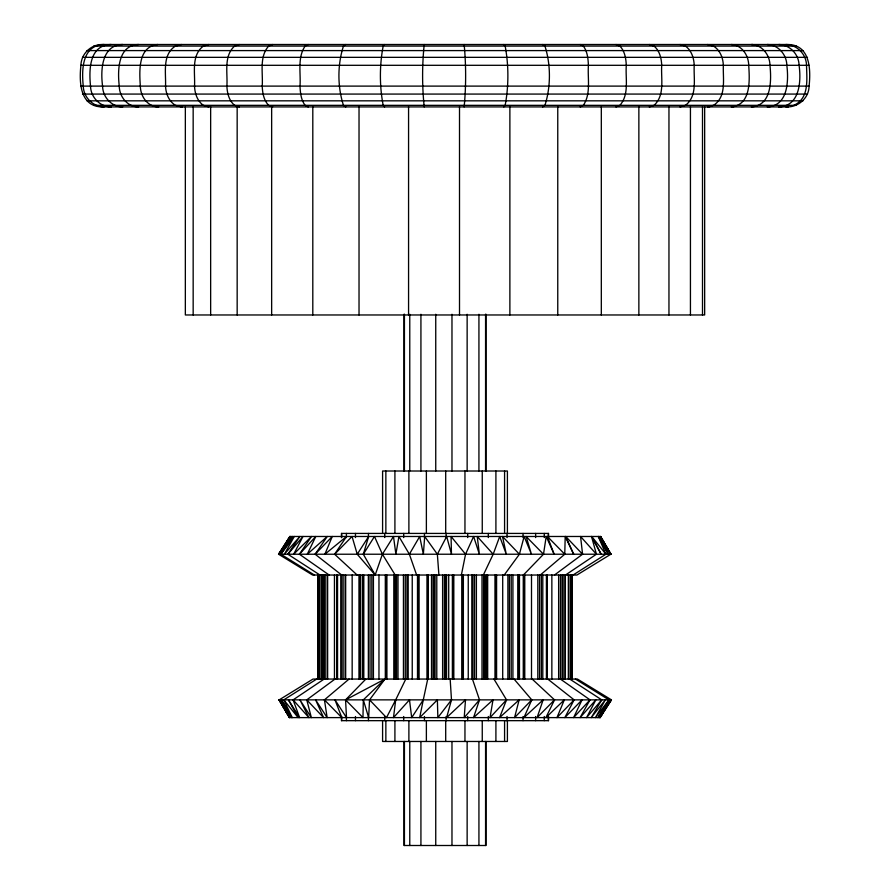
<?xml version="1.0" encoding="UTF-8"?>
<svg xmlns="http://www.w3.org/2000/svg" width="890" height="890" viewBox="0 0 890 890"><rect width="100%" height="100%" fill="white"/><g stroke="black" fill="none" stroke-linecap="round" stroke-linejoin="round"><path stroke-width="1.33" d="M349.08 679.059L324.438 699.863L341.805 717.607L334.996 699.863L346.499 717.607L345.565 699.863L384.97 679.059L363.32 699.863L362.964 717.607L345.565 699.863L365.879 679.059M540.286 575.029L564.761 554.225L565.206 536.481L573.661 554.225L565.706 536.481L582.572 554.225L554.459 575.029M384.97 679.059L369.55 699.863L368.649 717.607L363.32 699.863M405.784 679.059L395.705 699.863L393.48 717.607L409.489 699.863L411.692 717.607L423.284 699.863L427.723 679.059L427.745 575.029M523.376 575.029L543.501 554.225L546.204 536.481L554.136 554.225L547.383 536.481L564.761 554.225M788.284 106.911L101.716 106.911C79.666 106.333 79.154 81.624 80.912 65.304C81.135 54.134 90.535 44.723 101.716 44.5L788.284 44.5C810.334 45.079 810.846 69.798 809.088 86.108C808.932 98.356 797.896 107.668 785.87 106.911M461.365 575.029L465.559 554.225L473.614 536.481L479.376 554.225L477.251 536.481L493.182 554.225L483.337 575.029M423.284 699.863L419.68 717.607L437.379 699.863L437.858 717.607L451.486 699.863L450.162 679.059M504.207 575.029L519.415 554.225L524.143 536.481L531.452 554.225L526.112 536.481L543.501 554.225M451.486 699.863L446.635 717.607L465.492 699.863L464.224 717.607L479.499 699.863L472.445 679.059M464.146 106.911C466.126 86.308 466.126 65.104 464.146 44.5M375.18 575.029L363.32 554.225L368.649 536.481L357.235 554.225L375.18 575.029L382.4 554.225L393.491 536.481L395.883 554.225L398.92 536.481L409.367 554.225L416.642 575.029M424.219 44.5C422.071 65.07 422.071 86.352 424.219 106.911M479.499 699.863L473.536 717.607L493.004 699.863L490.034 717.607L506.521 699.863L493.95 679.059M493.182 554.225L499.702 536.481L506.299 554.225L502.505 536.481L519.415 554.225M506.521 699.863L499.568 717.607L519.148 699.863L514.553 717.607L531.775 699.863L514.042 679.059M531.775 699.863L523.943 717.607L543.145 699.863L537.082 717.607L554.526 699.863L532.142 679.059M554.526 699.863L545.904 717.607L564.327 699.863L556.951 717.607L574.128 699.863L547.739 679.059M288.226 540.03L290.018 536.481M606.19 706.96L600.027 717.607L611.441 699.863L279.115 699.863L289.417 717.607L600.071 717.607L602.486 712.879M395.705 699.863L386.483 717.607L369.55 699.863M438.915 575.029L437.357 554.225L446.669 536.481L451.464 554.225L451.063 536.481L465.559 554.225M574.128 699.863L564.805 717.607L582.071 699.863L573.594 717.607L590.026 699.863L560.377 679.059L560.466 575.029M590.026 699.863L580.069 717.607L595.877 699.863L586.555 717.607L601.74 699.863L569.7 679.059M283.865 547.128L289.973 536.481L600.583 536.481L610.84 554.225L576.909 575.029L312.579 575.029L278.559 554.225L289.929 536.481L279.705 554.225L292.599 536.481L280.851 554.225L314.404 575.029M600.071 717.607L606.88 705.781M409.367 554.225L419.691 536.481L423.362 554.225L424.697 536.481L437.357 554.225M601.74 699.863L591.238 717.607L605.345 699.863L595.432 717.607L608.949 699.863L575.441 679.059M608.949 699.863L597.958 717.607L610.195 699.863L599.982 717.607L611.441 699.863L577.421 679.059L313.013 679.059L279.204 699.863L289.417 717.607M363.32 554.225L374.468 536.481L382.4 554.225L395.193 575.029M289.973 536.481L278.559 554.225L610.885 554.225L600.405 536.481L610.84 554.225L604.666 545.347M319.988 575.029L287.87 554.225L299.863 536.481L284.366 554.225L294.301 536.481L280.851 554.225M357.157 575.029L334.596 554.225L346.566 536.481L324.872 554.225L332.293 536.481L315.138 554.225L341.682 575.029M329.166 575.029L299.407 554.225L311.533 536.481L293.644 554.225L303.001 536.481L287.87 554.225M315.138 554.225L327.253 536.481L307.272 554.225L315.794 536.481L299.407 554.225M503.807 106.911L505.164 105.332C508.78 85.985 508.78 65.426 505.164 46.08L503.807 44.5M384.58 44.5L383.178 46.08C379.474 65.404 379.474 86.007 383.178 105.332L384.58 106.911M334.596 554.225L352.051 536.481L357.235 554.225M324.138 679.059L293.099 699.863L308.908 717.607L299.93 699.863L311.355 717.607L306.772 699.863L335.029 679.059M542.666 106.911L544.936 105.332C550.899 86.664 550.899 64.748 544.936 46.08L542.666 44.5M345.765 44.5L343.462 46.08C337.41 64.725 337.41 86.697 343.462 105.332L345.765 106.911M793.769 105.332C809.533 98.545 806.752 79.165 806.529 65.304C806.318 54.19 797.017 44.734 785.87 44.5M565.473 575.029L596.422 554.225L591.516 536.481L601.173 554.225L591.705 536.481L605.923 554.225L573.038 575.029M279.16 699.863L289.595 717.607L279.115 699.863L291.564 717.607L281.451 699.863L292.287 717.607L283.788 699.863L316.729 679.059M580.213 106.911L583.351 105.332C591.205 93.606 587.444 78.476 588.412 65.304C588.101 58.651 587.467 51.598 583.351 46.08L580.213 44.5M308.285 44.5L305.114 46.08C297.171 57.772 300.965 72.947 299.997 86.108C300.308 92.76 300.965 99.836 305.114 105.332L308.285 106.911M615.936 106.911L619.896 105.332C629.508 94.418 625.292 78.442 626.293 65.304C625.959 58.484 624.836 51.197 619.896 46.08L615.936 44.5M272.651 44.5L268.647 46.08C258.968 56.971 263.195 72.969 262.205 86.108C262.528 92.938 263.685 100.236 268.647 105.332L272.651 106.911M649.344 106.911L654.072 105.332C665.186 95.23 660.803 78.465 661.726 65.304C661.404 58.273 659.679 50.83 654.072 46.08L649.344 44.5M239.343 44.5L234.582 46.08C223.423 56.159 227.807 72.947 226.883 86.108C227.206 93.15 228.953 100.603 234.582 105.332L239.343 106.911M679.982 106.911L685.433 105.332C697.771 95.987 693.455 78.531 694.222 65.304C693.9 58.039 691.575 50.508 685.433 46.08L679.982 44.5M208.827 44.5L203.354 46.08C190.961 55.391 195.288 72.88 194.521 86.108C194.832 93.383 197.202 100.926 203.354 105.332L208.827 106.911M707.45 106.911L713.535 105.332C726.885 96.676 722.769 78.632 723.348 65.304C723.036 57.806 720.088 50.24 713.535 46.08L707.45 44.5M181.504 44.5L175.397 46.08C162.002 54.713 166.107 72.78 165.529 86.108C165.852 93.617 168.822 101.193 175.397 105.332L181.504 106.911M708.496 106.911L710.943 106.277M157.741 44.5C137.716 46.469 139.385 71.589 140.331 86.108C140.442 96.009 147.15 106.388 157.741 106.911M732.259 106.911L734.929 106.277M731.357 106.911C751.36 104.909 749.647 79.811 748.712 65.304C748.601 55.425 741.937 45.034 731.357 44.5M138.595 44.5C117.558 45.145 117.569 70.9 119.249 86.108C119.371 96.465 127.059 106.522 137.861 106.911M751.405 106.911C771.919 105.521 771.441 80.3 769.972 65.304C769.85 54.969 762.196 44.889 751.405 44.5M122.698 44.5C101.438 44.912 100.503 70.51 102.573 86.108C102.728 96.821 111.172 106.611 122.141 106.911M767.859 106.911L770.362 106.388M767.302 106.911C788.184 105.954 788.729 80.723 786.838 65.304C786.682 54.613 778.26 44.812 767.302 44.5M111.161 44.5C89.056 44.923 88.911 69.976 90.524 86.108C90.713 97.077 99.691 106.655 110.783 106.911M778.839 106.911C799.977 106.244 801.289 81.046 799.075 65.304C798.886 54.346 789.919 44.756 778.839 44.5M779.217 106.911L781.809 106.388M104.13 44.5C82.002 44.956 81.524 69.809 83.271 86.108C83.482 97.31 92.905 106.778 104.13 106.911M93.75 46.08L796.25 46.08M86.998 50.596L803.002 50.596M82.492 57.338L807.508 57.338M80.912 65.304L809.088 65.304M80.912 86.108L809.088 86.108M82.492 94.073L807.508 94.073M86.998 100.826L803.002 100.826M93.75 105.332L796.25 105.332M108.58 106.388L111.161 106.911M120.206 106.388L122.698 106.911M752.139 44.5L754.509 45.023M136.226 106.388L138.595 106.911M155.984 106.277L158.643 106.911M180.125 106.277L182.55 106.911M306.772 699.863L323.604 717.607L315.605 699.863L327.142 717.607L324.438 699.863M596.422 554.225L580.558 536.481L582.572 554.225M283.788 699.863L298.117 717.607L288.438 699.863L299.618 717.607L293.099 699.863M279.204 699.863L282.308 704.302M600.583 536.481L610.796 554.225L598.38 536.481L608.36 554.225L598.258 536.481L605.923 554.225M704.658 106.911L704.658 314.971L185.343 314.971L185.343 106.911M702.499 106.911L702.499 314.971M690.44 106.911L690.44 314.971M668.957 106.911L668.957 314.971M638.864 106.911L638.864 314.971M601.317 106.911L601.317 314.971M572.092 575.029L572.092 679.059M571.858 575.029L571.858 679.059M571.324 575.029L571.324 679.059M570.067 575.029L570.067 679.059M568.354 575.029L568.354 679.059M565.317 575.029L565.317 679.059M565.139 575.029L565.139 679.059M563.114 575.029L563.114 679.059M562.068 575.029L562.068 679.059M558.642 575.029L558.642 679.059M557.763 106.911L557.763 314.971M551.856 575.029L551.856 679.059M548.563 537.582L548.563 533.422L341.437 533.422L341.437 537.582M548.563 716.506L548.563 720.666L341.437 720.666L341.437 716.506M548.329 533.422L548.329 537.582M548.329 716.506L548.329 720.666M547.15 575.029L547.15 679.059M547.061 575.029L547.061 679.059M546.416 575.029L546.416 679.059M544.268 533.422L544.268 537.582M544.268 716.506L544.268 720.666M542.8 575.029L542.8 679.059M541.354 575.029L541.354 679.059M539.562 575.029L539.562 679.059M537.816 575.029L537.816 679.059M535.635 533.422L535.635 537.582M535.635 716.506L535.635 720.666M531.508 575.029L531.508 679.059M524.766 575.029L524.766 679.059M523.954 575.029L523.954 679.059M523.264 575.029L523.264 679.059M523.042 533.422L523.042 537.582M523.042 716.506L523.042 720.666M519.46 575.029L519.46 679.059M518.981 575.029L518.981 679.059M517.769 575.029L517.769 679.059M512.918 575.029L512.918 679.059M511.205 575.029L511.205 679.059M509.881 106.911L509.881 314.971M509.403 575.029L509.403 679.059M507.89 575.029L507.89 679.059M507.411 533.422L507.411 471.01L382.589 471.01L382.589 533.422M507.411 720.666L507.411 741.47L382.589 741.47L382.589 720.666M507.033 533.422L507.033 537.582M507.033 716.506L507.033 720.666M504.574 471.01L504.574 533.422M504.574 720.666L504.574 741.47M502.705 575.029L502.705 679.059M496.587 575.029L496.587 679.059M495.908 471.01L495.908 533.422M495.774 575.029L495.774 679.059M495.908 720.666L495.908 741.47M494.974 575.029L494.974 679.059M488.321 533.422L488.321 537.582M488.321 716.506L488.321 720.666M487.676 575.029L487.676 679.059M486.986 575.029L486.986 679.059M486.53 575.029L486.53 679.059M486.018 314.27L486.018 471.01M486.018 741.47L486.018 845.5L403.982 845.5L403.982 741.47M485.573 314.27L485.573 471.01M485.573 741.47L485.573 845.5M484.572 575.029L484.572 679.059M483.57 575.029L483.57 679.059M482.258 471.01L482.258 533.422M482.258 720.666L482.258 741.47M482.002 575.029L482.002 679.059M478.931 314.27L478.931 471.01M478.931 741.47L478.931 845.5M476.395 575.029L476.395 679.059M474.57 575.029L474.57 679.059M472.935 575.029L472.935 679.059M471.822 575.029L471.822 679.059M468.251 575.029L468.251 679.059M467.706 533.422L467.706 537.582M467.706 716.506L467.706 720.666M467.139 314.27L467.139 471.01M467.139 741.47L467.139 845.5M464.958 471.01L464.958 533.422M464.958 720.666L464.958 741.47M463.367 575.029L463.367 679.059M462.622 575.029L462.622 679.059M461.799 575.029L461.799 679.059M459.507 106.911L459.507 314.971M453.811 575.029L453.811 679.059M453.021 575.029L453.021 679.059M452.376 575.029L452.376 679.059M451.975 314.27L451.975 471.01M451.975 741.47L451.975 845.5M448.705 575.029L448.705 679.059M446.558 575.029L446.558 679.059M446.113 533.422L446.113 537.582M446.113 716.506L446.113 720.666M445.701 471.01L445.701 533.422M445.801 575.029L445.801 679.059M445.701 720.666L445.701 741.47M444.388 575.029L444.388 679.059M442.608 575.029L442.608 679.059M436.79 575.029L436.79 679.059M435.744 314.27L435.744 471.01M435.744 741.47L435.744 845.5M435.054 575.029L435.054 679.059M433.73 575.029L433.73 679.059M433.118 575.029L433.118 679.059M431.517 575.029L431.517 679.059M428.346 575.029L428.346 679.059M426.966 575.029L426.966 679.059M426.377 471.01L426.377 533.422M426.377 720.666L426.377 741.47M424.452 533.422L424.452 537.582M424.452 716.506L424.452 720.666M420.926 314.27L420.926 471.01M420.926 741.47L420.926 845.5M419.09 575.029L419.09 679.059M418.267 575.029L418.267 679.059M417.499 575.029L417.499 679.059M412.237 575.029L412.237 679.059M409.767 314.27L409.767 471.01M409.767 741.47L409.767 845.5M408.888 471.01L408.888 533.422M408.888 720.666L408.888 741.47M408.566 106.911L408.566 314.971M408.187 575.029L408.187 679.059M406.964 575.029L406.964 679.059M405.262 575.029L405.262 679.059M404.427 314.27L404.427 471.01M404.427 741.47L404.427 845.5M403.982 314.27L403.982 471.01M403.704 533.422L403.704 537.582M403.704 716.506L403.704 720.666M403.448 575.029L403.448 679.059M397.997 575.029L397.997 679.059M396.506 575.029L396.506 679.059M394.915 471.01L394.915 533.422M394.949 575.029L394.949 679.059M394.915 720.666L394.915 741.47M394.559 575.029L394.559 679.059M393.914 575.029L393.914 679.059M386.916 575.029L386.916 679.059M386.138 575.029L386.138 679.059M385.859 471.01L385.859 533.422M385.859 720.666L385.859 741.47M385.314 575.029L385.314 679.059M384.758 533.422L384.758 537.582M384.758 716.506L384.758 720.666M378.962 575.029L378.962 679.059M373.422 575.029L373.422 679.059M371.842 575.029L371.842 679.059M370.029 575.029L370.029 679.059M368.438 533.422L368.438 537.582M368.36 575.029L368.36 679.059M368.438 716.506L368.438 720.666M363.799 575.029L363.799 679.059M362.697 575.029L362.697 679.059M362.375 575.029L362.375 679.059M360.417 575.029L360.417 679.059M359.76 575.029L359.76 679.059M359.026 106.911L359.026 314.971M358.97 575.029L358.97 679.059M355.466 533.422L355.466 537.582M355.466 716.506L355.466 720.666M352.162 575.029L352.162 679.059M346.41 533.422L346.41 537.582M346.41 716.506L346.41 720.666M345.665 575.029L345.665 679.059M343.885 575.029L343.885 679.059M342.127 575.029L342.127 679.059M341.671 533.422L341.671 537.582M341.671 716.506L341.671 720.666M340.77 575.029L340.77 679.059M337.544 575.029L337.544 679.059M337.199 575.029L337.199 679.059M336.954 575.029L336.954 679.059M334.451 575.029L334.451 679.059M327.631 575.029L327.631 679.059M325.818 575.029L325.818 679.059M324.305 575.029L324.305 679.059M323.382 575.029L323.382 679.059M322.569 575.029L322.569 679.059M321.079 575.029L321.079 679.059M319.432 575.029L319.432 679.059M318.142 575.029L318.286 679.059M317.908 575.029L317.908 679.059M312.802 106.911L312.802 314.971M271.65 106.911L271.65 314.971M237.163 106.911L237.163 314.971M210.652 106.911L210.652 314.971M193.163 106.911L193.163 314.971M484.816 679.059L484.816 575.029L484.783 679.059M395.638 679.059L395.638 575.029L395.583 679.059M321.813 679.059L321.813 575.029L321.791 679.059"/></g></svg>
